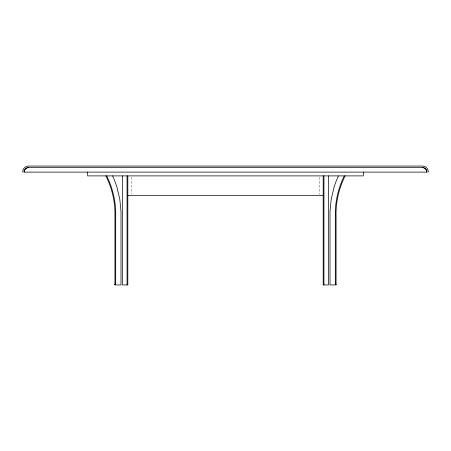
<?xml version="1.0" encoding="UTF-8"?>
<svg xmlns="http://www.w3.org/2000/svg" width="451" height="451" viewBox="0 0 451 451"><rect width="100%" height="100%" fill="white"/><g stroke="black" fill="none" stroke-linecap="round" stroke-linejoin="round"><path stroke-width="0.34" stroke-dasharray="2.25 1.69" d="M319.404 177.305L319.404 194.184M131.596 177.305L131.596 194.184"/><path stroke-width="0.68" d="M22.55 172.113L23.362 169.086A6.06 6.06 0 0 1 28.61 166.053L422.39 166.053A6.06 6.06 0 0 1 427.638 169.086L428.45 172.113M24.066 172.102L24.337 170.557L25.222 169.086A4.544 4.544 0 0 1 28.61 167.569L422.39 167.569C424.819 167.507 426.99 169.689 426.934 172.113L24.066 172.113C24.021 169.683 26.181 167.513 28.61 167.569M114.937 284.592L115.693 283.431L115.693 211.575A85.639 85.639 0 0 0 106.695 175.896M115.287 284.322L114.937 284.587L115.191 284.406M127.813 195.587L323.187 195.587M344.305 175.896A85.639 85.639 0 0 0 335.307 211.575L335.307 283.431L336.063 284.587L335.713 284.322M426.934 172.113L426.432 170.038L425.592 168.883A4.544 4.544 0 0 0 422.39 167.569M363.326 172.113L363.326 175.896L87.674 175.896L87.674 172.113M328.491 175.896L328.491 284.947L323.187 284.947L323.187 175.896M323.948 175.896L323.948 284.947M127.813 175.896L127.813 284.947L122.509 284.947L122.509 175.896M127.052 175.896L127.052 284.947M105.85 175.896A84.884 84.884 0 0 1 114.937 216.79L114.937 284.947L120.998 284.947L120.998 211.496L119.808 199.286L116.984 187.351A90.944 90.944 0 0 0 112.581 175.896M345.15 175.896A84.884 84.884 0 0 0 336.063 216.79L336.063 284.947L330.002 284.947L330.002 211.496L331.192 199.286L334.016 187.351A90.939 90.939 0 0 1 338.419 175.896"/></g></svg>
